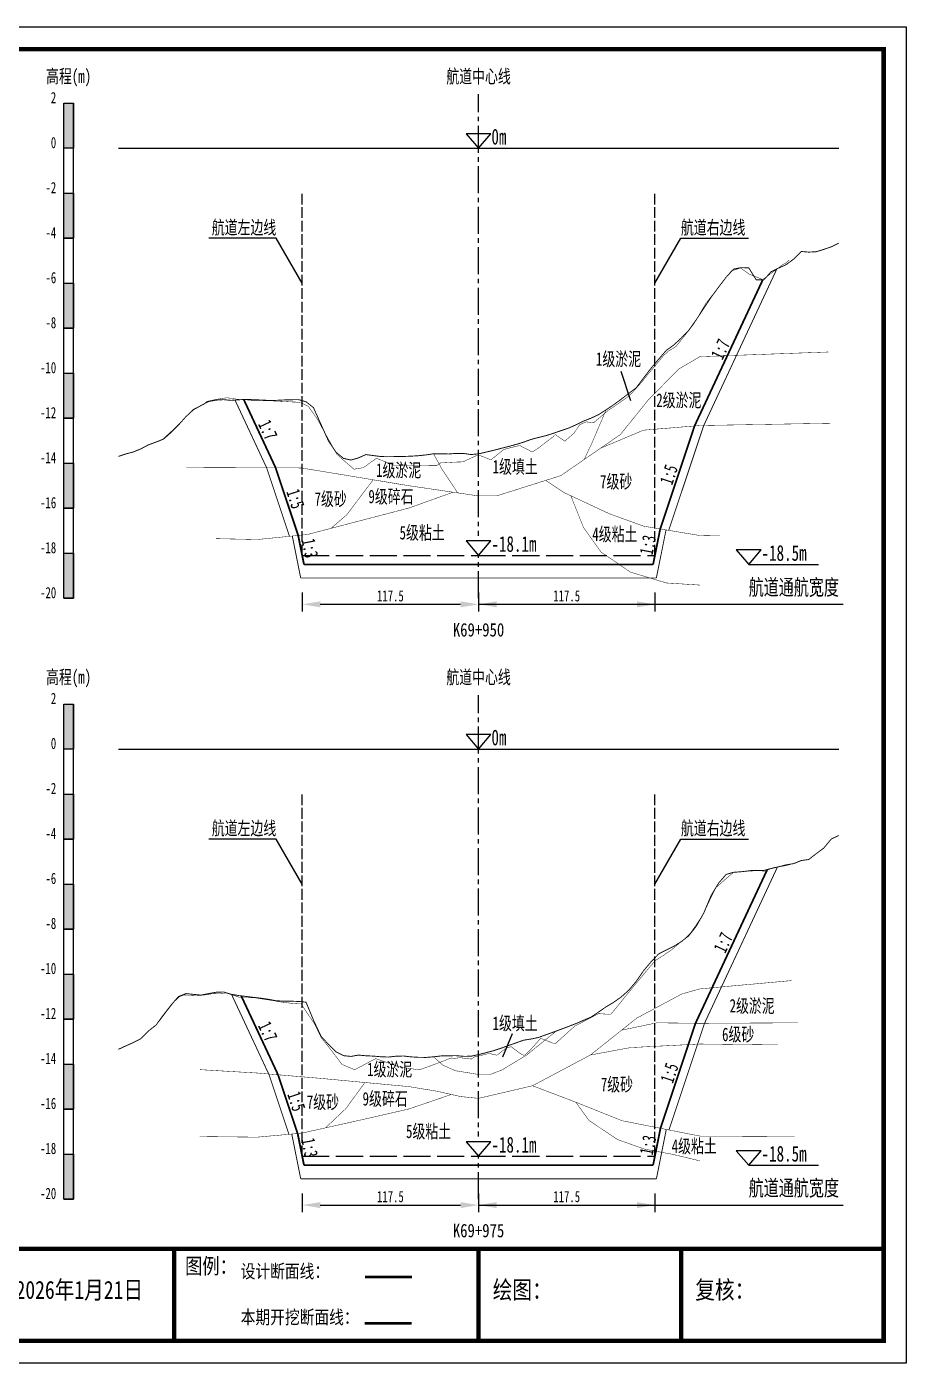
# Model space of a CAD drawing. Header units: millimetres. Extents: x 0 to 1680, y -8762 to 0.
# Drawn here: x 854.6 to 1050, y -2524.5 to -2227.5 of the extents above; entities that cross this region are included whole.
import ezdxf
from ezdxf.enums import TextEntityAlignment as Align

# ---------------------------------------------------------------- set-up
doc = ezdxf.new("R2010")
doc.units = ezdxf.units.MM
for name, pattern in [('ACAD_ISO02W100', [15, 12, -3]), ('ACAD_ISO05W100', [33, 24, -3, 0, -3, 0, -3]), ('CENTER2', [1.125, 0.75, -0.125, 0.125, -0.125])]:
    doc.linetypes.add(name, pattern=pattern)
for name, color, linetype in [('0-桩号', 1, 'Continuous'), ('0-航道左右边线标注', 8, 'Continuous'), ('1-疏浚底高', 7, 'Continuous'), ('1-通航宽度', 7, 'Continuous'), ('1-通航底高', 7, 'Continuous'), ('202601', 5, 'Continuous'), ('DMX', 20, 'Continuous'), ('L1', 7, 'Continuous'), ('图幅外框线', 145, 'Continuous'), ('地质分层', 6, 'Continuous'), ('坡比', 1, 'Continuous'), ('尺寸标注', 1, 'Continuous'), ('开挖线', 4, 'Continuous'), ('标尺', 7, 'Continuous'), ('超挖线', 3, 'Continuous'), ('辅助框', 7, 'Continuous'), ('通航底面线', 7, 'ACAD_ISO02W100')]:
    doc.layers.add(name, color=color, linetype=linetype)
doc.styles.get("Standard").update_dxf_attribs({"font": 'arial.ttf'})
doc.styles.add('仿宋', font='仿宋_GB2312.ttf', dxfattribs={"width": 0.8})
doc.styles.add('仿宋GB2312', font='仿宋_GB2312.ttf', dxfattribs={"width": 0.7, "height": 2.5})
doc.styles.add('仿宋体', font='仿宋_GB2312.ttf', dxfattribs={"width": 0.8})
doc.dimstyles.new('2000', dxfattribs={"dimtxt": 3, "dimasz": 2.5, "dimexe": 1.25, "dimexo": 0.625, "dimtad": 1, "dimlfac": 2, "dimdsep": 46, "dimtxsty": 'Standard', "dimcen": 2.5, "dimadec": 0, "dimazin": 0, "dimtfac": 1, "dimtmove": 0, "dimatfit": 3, "dimfxl": 0, "dimarcsym": 0})

# ---------------------------------------------------------------- blocks, each defined once
blk = doc.blocks.new('标尺')
at = {"layer": '标尺', "linetype": 'Continuous'}
for points in [[(-2.11667, 100), (0, 100), (0, 90), (-2.11667, 90)], [(-2.11667, 80), (0, 80), (0, 70), (-2.11667, 70)], [(-2.11667, 60), (0, 60), (0, 50), (-2.11667, 50)], [(-2.11667, 40), (0, 40), (0, 30), (-2.11667, 30)], [(-2.11667, 20), (0, 20), (0, 10), (-2.11667, 10)], [(-2.11667, 0), (0, 0), (0, -10), (-2.11667, -10)]]:
    blk.add_hatch(color=256, dxfattribs=at).paths.add_polyline_path(points)
for p, q in [((-2.11667, -10), (-2.11667, 100)), ((0, -10), (0, 100)), ((-2.11667, 80), (0, 80)), ((-2.11667, 70), (0, 70)), ((-2.11667, 60), (0, 60)), ((-2.11667, 50), (0, 50)), ((-2.11667, 40), (0, 40)), ((-2.11667, 30), (0, 30)), ((-2.11667, 20), (0, 20)), ((-2.11667, 10), (0, 10)), ((-2.11667, 0), (0, 0)), ((-2.11667, -10), (0, -10))]:
    blk.add_line(p, q, dxfattribs=at)
at = {"layer": '标尺'}
for points in [[(-2.11667, 100), (0, 100), (0, 90), (-2.11667, 90)], [(-2.11667, 100), (0, 100), (0, 90), (-2.11667, 90)], [(-2.11667, 80), (0, 80), (0, 70), (-2.11667, 70)], [(-2.11667, 80), (0, 80), (0, 70), (-2.11667, 70)], [(-2.11667, 60), (0, 60), (0, 50), (-2.11667, 50)], [(-2.11667, 60), (0, 60), (0, 50), (-2.11667, 50)], [(-2.11667, 40), (0, 40), (0, 30), (-2.11667, 30)], [(-2.11667, 40), (0, 40), (0, 30), (-2.11667, 30)], [(-2.11667, 20), (0, 20), (0, 10), (-2.11667, 10)], [(-2.11667, 20), (0, 20), (0, 10), (-2.11667, 10)], [(-2.11667, 0), (0, 0), (0, -10), (-2.11667, -10)], [(-2.11667, 0), (0, 0), (0, -10), (-2.11667, -10)]]:
    blk.add_lwpolyline(points, close=True, dxfattribs=at)
at = {"layer": '标尺', "style": '仿宋GB2312', "width": 0.7}
blk.add_text('高程(m)', height=3, dxfattribs=at).set_placement((-1.05833, 106), align=Align.MIDDLE_CENTER)
for s, p in [('2', (-3.81667, 100)), ('0', (-3.81667, 90)), ('-2', (-3.81667, 80)), ('-4', (-3.81667, 70)), ('-6', (-3.81667, 60)), ('-8', (-3.81667, 50)), ('-10', (-3.81667, 40)), ('-12', (-3.81667, 30)), ('-14', (-3.81667, 20)), ('-16', (-3.81667, 10)), ('-18', (-3.81667, 0)), ('-20', (-3.81667, -10))]:
    blk.add_text(s, height=2.5, dxfattribs=at).set_placement(p, align=Align.RIGHT)
blk = doc.blocks.new('*D98')
at = {"layer": 'Defpoints', "color": 0, "ltscale": 0.5}
for p in [(915.83, -2345), (955, -2345), (955, -2355.85)]:
    blk.add_point(p, dxfattribs=at)
at = {"layer": '尺寸标注', "color": 0, "lineweight": -2, "ltscale": 0.5}
for p, q in [((915.83, -2353.25), (915.83, -2357.45)), ((955, -2353.25), (955, -2357.45)), ((919.83, -2355.85), (951, -2355.85))]:
    blk.add_line(p, q, dxfattribs=at)
at = {"layer": '尺寸标注', "color": 0, "ltscale": 0.5}
for points in [[(919.83, -2355.19), (919.83, -2356.52), (915.83, -2355.85)], [(951, -2355.19), (951, -2356.52), (955, -2355.85)]]:
    blk.add_solid(points, dxfattribs=at)
at = {"layer": '尺寸标注', "color": 0, "ltscale": 0.5, "insert": (935.42, -2353.98), "char_height": 2.5, "attachment_point": 5, "style": '仿宋GB2312'}
blk.add_mtext('117.5', dxfattribs=at)
blk = doc.blocks.new('*D99')
at = {"layer": 'Defpoints', "color": 0, "ltscale": 0.5}
for p in [(915.83, -2478.5), (955, -2478.5), (955, -2489.35)]:
    blk.add_point(p, dxfattribs=at)
at = {"layer": '尺寸标注', "color": 0, "lineweight": -2, "ltscale": 0.5}
for p, q in [((915.83, -2486.75), (915.83, -2490.95)), ((955, -2486.75), (955, -2490.95)), ((919.83, -2489.35), (951, -2489.35))]:
    blk.add_line(p, q, dxfattribs=at)
at = {"layer": '尺寸标注', "color": 0, "ltscale": 0.5}
for points in [[(919.83, -2488.69), (919.83, -2490.02), (915.83, -2489.35)], [(951, -2488.69), (951, -2490.02), (955, -2489.35)]]:
    blk.add_solid(points, dxfattribs=at)
at = {"layer": '尺寸标注', "color": 0, "ltscale": 0.5, "insert": (935.42, -2487.48), "char_height": 2.5, "attachment_point": 5, "style": '仿宋GB2312'}
blk.add_mtext('117.5', dxfattribs=at)
blk = doc.blocks.new('*D59')
at = {"layer": 'Defpoints', "color": 0, "ltscale": 0.5}
for p in [(955, -2345), (994.17, -2345), (994.17, -2355.85)]:
    blk.add_point(p, dxfattribs=at)
at = {"layer": '尺寸标注', "color": 0, "lineweight": -2, "ltscale": 0.5}
for p, q in [((955, -2353.25), (955, -2357.45)), ((994.17, -2353.25), (994.17, -2357.45)), ((959, -2355.85), (990.17, -2355.85))]:
    blk.add_line(p, q, dxfattribs=at)
at = {"layer": '尺寸标注', "color": 0, "ltscale": 0.5}
for points in [[(959, -2355.19), (959, -2356.52), (955, -2355.85)], [(990.17, -2355.19), (990.17, -2356.52), (994.17, -2355.85)]]:
    blk.add_solid(points, dxfattribs=at)
at = {"layer": '尺寸标注', "color": 0, "ltscale": 0.5, "insert": (974.58, -2353.98), "char_height": 2.5, "attachment_point": 5, "style": '仿宋GB2312'}
blk.add_mtext('117.5', dxfattribs=at)
blk = doc.blocks.new('*D60')
at = {"layer": 'Defpoints', "color": 0, "ltscale": 0.5}
for p in [(955, -2478.5), (994.17, -2478.5), (994.17, -2489.35)]:
    blk.add_point(p, dxfattribs=at)
at = {"layer": '尺寸标注', "color": 0, "lineweight": -2, "ltscale": 0.5}
for p, q in [((955, -2486.75), (955, -2490.95)), ((994.17, -2486.75), (994.17, -2490.95)), ((959, -2489.35), (990.17, -2489.35))]:
    blk.add_line(p, q, dxfattribs=at)
at = {"layer": '尺寸标注', "color": 0, "ltscale": 0.5}
for points in [[(959, -2488.69), (959, -2490.02), (955, -2489.35)], [(990.17, -2488.69), (990.17, -2490.02), (994.17, -2489.35)]]:
    blk.add_solid(points, dxfattribs=at)
at = {"layer": '尺寸标注', "color": 0, "ltscale": 0.5, "insert": (974.58, -2487.48), "char_height": 2.5, "attachment_point": 5, "style": '仿宋GB2312'}
blk.add_mtext('117.5', dxfattribs=at)
blk = doc.blocks.new('通航底高')
at = {"layer": '1-通航底高'}
for p, q in [((-2.76, 3.23), (0, 0)), ((2.76, 3.23), (-2.76, 3.23)), ((0, 0), (2.76, 3.23))]:
    blk.add_line(p, q, dxfattribs=at)
at = {"layer": '1-通航底高', "style": '仿宋', "width": 0.7}
blk.add_attdef('通航底高', (2.86, 0.82), '', height=3.5, dxfattribs=at)
blk = doc.blocks.new('疏浚底高')
at = {"layer": '1-疏浚底高'}
for p, q in [((-2.76, 3.23), (0, 0)), ((2.76, 3.23), (-2.76, 3.23)), ((0, 0), (2.76, 3.23)), ((0, 0), (15.51, 0))]:
    blk.add_line(p, q, dxfattribs=at)
at = {"layer": '1-疏浚底高', "style": '仿宋', "width": 0.7}
blk.add_attdef('疏浚底高', (2.86, 0.82), '', height=3.5, dxfattribs=at)

msp = doc.modelspace()

# ---------------------------------------------------------------- linework, layer by layer
at = {"layer": '0-航道左右边线标注', "linetype": 'ACAD_ISO02W100', "ltscale": 0.2}
for points in [[(915.8333, -2345), (915.8333, -2264.5)], [(994.1667, -2345), (994.1667, -2264.5)], [(915.8333, -2478.5), (915.8333, -2398)], [(994.1667, -2478.5), (994.1667, -2398)]]:
    msp.add_lwpolyline(points, dxfattribs=at)
at = {"layer": '0-航道左右边线标注'}
for points in [[(915.8333, -2284.5), (910.0598, -2274.5), (895.0598, -2274.5)], [(994.1667, -2284.5), (999.9402, -2274.5), (1014.9402, -2274.5)], [(915.8333, -2418), (910.0598, -2408), (895.0598, -2408)], [(994.1667, -2418), (999.9402, -2408), (1014.9402, -2408)]]:
    msp.add_lwpolyline(points, dxfattribs=at)
at = {"layer": '1-通航宽度'}
for points in [[(955, -2355.85), (1036, -2355.85)], [(955, -2489.35), (1036, -2489.35)]]:
    msp.add_lwpolyline(points, dxfattribs=at)
at = {"layer": '202601', "color": 1, "linetype": 'Continuous', "const_width": 0.1}
for points in [[(884.423, -2319.25), (884.5064, -2319.25), (884.6897, -2319.3), (887.423, -2316.8), (888.0064, -2316.2), (890.623, -2313.5), (891.513, -2312.6), (891.603, -2312.5), (893.9564, -2311.45), (894.6564, -2310.75), (896.0897, -2310.45), (897.9064, -2310.1), (899.163, -2309.95), (901.563, -2310.3), (903.4197, -2310.4), (904.1897, -2310.5), (907.773, -2310.6), (908.313, -2310.6), (911.363, -2310.75), (913.903, -2310.9), (914.343, -2310.9), (915.5897, -2311.1), (917.1864, -2311.85), (919.313, -2314.85), (919.973, -2316.15), (923.5264, -2322.5), (925.1964, -2324), (927.3597, -2325.85), (927.9097, -2325.7), (929.383, -2325.5), (931.1297, -2324.25), (932.3164, -2323.4), (935.6964, -2324.75), (936.2297, -2324.95), (938.0864, -2324.95), (942.013, -2324.95), (942.303, -2325), (945.8697, -2324.95), (946.403, -2324.45), (949.683, -2324.25), (951.493, -2324.2), (954.5564, -2322.8), (955.0364, -2322.75), (955.4797, -2322.85), (957.7464, -2323.75), (960.093, -2321.85), (960.603, -2321.45), (961.8664, -2321.1), (963.4697, -2320.7), (964.133, -2320.55), (966.913, -2322), (968.1164, -2321.25), (971.6497, -2318.55), (971.9997, -2318.2), (972.1264, -2318.15), (972.2864, -2318.3), (974.1564, -2319.6), (976.2064, -2317.8), (977.4497, -2315.95), (978.8864, -2315.3), (980.5797, -2315.5), (984.0997, -2312.5), (984.7497, -2312.15), (984.973, -2312), (985.8764, -2311.35), (988.3664, -2309.6), (989.543, -2308.35), (991.273, -2306.45), (992.4764, -2304.9), (994.873, -2302.05), (996.063, -2300.6), (997.2864, -2299.5), (998.813, -2298.6), (1001.143, -2295.7), (1002.783, -2293.6), (1003.8364, -2291.8), (1005.503, -2288.95), (1007.5064, -2286.4), (1008.1697, -2285.5), (1011.1497, -2281.75), (1011.2097, -2281.75), (1013.203, -2281.1), (1015.063, -2282.45), (1018.1197, -2283.7), (1018.4897, -2283.4), (1019.143, -2282.95), (1022.503, -2280.4), (1023.453, -2279.9), (1024.0097, -2279.35)], [(884.166, -2448.4), (885.273, -2446.9), (887.3164, -2444.25), (888.493, -2443.1), (889.5397, -2442.65), (892.883, -2442.8), (894.1697, -2442.65), (895.753, -2442.4), (898.013, -2442.3), (898.8697, -2442.2), (900.773, -2442.8), (902.3064, -2443.3), (902.753, -2443.3), (905.3497, -2443.3), (909.563, -2443.95), (910.9864, -2444.2), (911.6997, -2444.3), (913.8464, -2444.55), (915.5797, -2444.65), (918.543, -2449.05), (920.163, -2452.35), (921.6964, -2454.2), (924.6864, -2458.1), (927.4097, -2459.25), (927.4564, -2459.3), (927.523, -2459.25), (932.163, -2456.8), (935.8764, -2458.1), (937.2064, -2458.6), (939.713, -2459), (941.883, -2459.3), (942.3797, -2459.1), (945.853, -2457.85), (948.7997, -2456.7), (949.0064, -2456.65), (949.183, -2456.8), (950.863, -2456.6), (953.3897, -2456.9), (954.0264, -2456.45), (957.3597, -2455.65), (959.1064, -2456.05), (961.1264, -2454.45), (962.2397, -2454.15), (964.3897, -2455.75), (965.0764, -2456.1), (965.3997, -2455.9), (966.2764, -2455.1), (968.8097, -2452.3), (971.4864, -2453.35), (971.953, -2453.4), (972.1197, -2453.45), (972.2964, -2453.25), (976.3997, -2449.55), (977.0097, -2449.25), (981.0764, -2447.1), (981.6764, -2446.8), (983.8397, -2446.95), (984.393, -2446.9), (984.4864, -2446.85), (986.1897, -2444.75), (988.283, -2442.15), (988.4864, -2441.95), (988.8764, -2441.45), (993.1897, -2436.25), (994.3264, -2434.95), (995.863, -2434), (997.7797, -2432.7), (1001.083, -2429.9), (1002.053, -2428.9), (1002.8097, -2427.85), (1004.8697, -2424.8), (1006.4797, -2421.3), (1007.7164, -2418.8), (1010.5764, -2416.3), (1011.5964, -2415.45), (1016.0264, -2414.9), (1016.2097, -2414.95), (1018.6397, -2415.15), (1020.503, -2414.35), (1022.8464, -2414), (1023.9264, -2413.75), (1024.243, -2413.65)]]:
    msp.add_lwpolyline(points, dxfattribs=at)
at = {"layer": 'DMX', "color": 7, "linetype": 'Continuous', "const_width": 0.2}
for points in [[(875, -2322.99), (875, -2322.99), (876.6667, -2322.43), (878.3333, -2321.985), (880, -2321.3), (881.6667, -2320.415), (883.3333, -2319.805), (885, -2319.155), (886.6667, -2317.7), (888.3333, -2316.03), (890, -2314.14), (891.6667, -2312.615), (893.3333, -2311.685), (895, -2310.79), (896.6667, -2310.475), (898.3333, -2310.365), (900, -2310.525), (901.6667, -2310.405), (903.3333, -2310.305), (905, -2310.385), (906.6667, -2310.455), (908.3333, -2310.535), (910, -2310.53), (911.6667, -2310.44), (913.3333, -2310.39), (915, -2310.365), (916.6667, -2310.83), (918.3333, -2312.145), (920, -2315.86), (921.6667, -2319.57), (923.3333, -2322.03), (925, -2323.42), (926.6667, -2323.79), (928.3333, -2323.3), (930, -2322.575), (931.6667, -2322.8), (933.3333, -2323.015), (935, -2323.045), (936.6667, -2323.02), (938.3333, -2322.995), (940, -2322.93), (941.6667, -2322.825), (943.3333, -2322.645), (945, -2322.4), (946.6667, -2322.405), (948.3333, -2322.44), (950, -2322.315), (951.6667, -2322.33), (953.3333, -2322.56), (955, -2322.41), (956.6667, -2322.03), (958.3333, -2321.625), (960, -2321.2), (961.6667, -2320.78), (963.3333, -2320.32), (965, -2319.815), (966.6667, -2319.205), (968.3333, -2318.77), (970, -2318.365), (971.6667, -2317.83), (973.3333, -2317.25), (975, -2316.69), (976.6667, -2315.955), (978.3333, -2315.13), (980, -2314.475), (981.6667, -2313.695), (983.3333, -2312.62), (985, -2311.505), (986.6667, -2310.28), (988.3333, -2309.005), (990, -2307.75), (991.6667, -2305.525), (993.3333, -2303.365), (995, -2301.38), (996.6667, -2299.45), (998.3333, -2298.245), (1000, -2296.705), (1001.6667, -2294.99), (1003.3333, -2292.64), (1005, -2290.125), (1006.6667, -2287.6), (1008.3333, -2285.34), (1010, -2283.155), (1011.6667, -2281.35), (1013.3333, -2281.04), (1015, -2281.065), (1016.6667, -2283.725), (1018.3333, -2283.785), (1020, -2281.925), (1021.6667, -2281.125), (1023.3333, -2280.36), (1025, -2279.13), (1026.6667, -2277.445), (1028.3333, -2277.585), (1030, -2277.495), (1031.6667, -2276.985), (1033.3333, -2276.41), (1035, -2275.6)], [(875, -2454.735), (875, -2454.735), (876.6667, -2453.965), (878.3333, -2453.23), (880, -2452.38), (881.6667, -2450.665), (883.3333, -2449.375), (885, -2447.095), (886.6667, -2444.94), (888.3333, -2443.025), (890, -2442.35), (891.6667, -2442.525), (893.3333, -2442.69), (895, -2442.365), (896.6667, -2442.06), (898.3333, -2441.995), (900, -2442.485), (901.6667, -2442.785), (903.3333, -2442.985), (905, -2443.195), (906.6667, -2443.38), (908.3333, -2443.625), (910, -2443.935), (911.6667, -2444.04), (913.3333, -2444.04), (915, -2444.1), (916.6667, -2444.25), (918.3333, -2448.25), (920, -2451.825), (921.6667, -2453.645), (923.3333, -2455.295), (925, -2456.145), (926.6667, -2456.315), (928.3333, -2456.015), (930, -2456.17), (931.6667, -2456.245), (933.3333, -2456.39), (935, -2456.455), (936.6667, -2456.265), (938.3333, -2456.22), (940, -2456.415), (941.6667, -2456.51), (943.3333, -2456.535), (945, -2456.4), (946.6667, -2456.205), (948.3333, -2456.165), (950, -2456.15), (951.6667, -2456.29), (953.3333, -2456.275), (955, -2455.895), (956.6667, -2455.48), (958.3333, -2455.04), (960, -2454.49), (961.6667, -2453.885), (963.3333, -2453.3), (965, -2452.71), (966.6667, -2452.445), (968.3333, -2452.095), (970, -2451.49), (971.6667, -2450.895), (973.3333, -2450.27), (975, -2449.645), (976.6667, -2449), (978.3333, -2448.28), (980, -2447.57), (981.6667, -2446.435), (983.3333, -2445.295), (985, -2444.29), (986.6667, -2443.125), (988.3333, -2441.63), (990, -2439.67), (991.6667, -2437.255), (993.3333, -2435.275), (995, -2433.54), (996.6667, -2432.68), (998.3333, -2431.865), (1000, -2430.825), (1001.6667, -2429.535), (1003.3333, -2427.425), (1005, -2424.505), (1006.6667, -2420.535), (1008.3333, -2417.78), (1010, -2415.865), (1011.6667, -2415.4), (1013.3333, -2415.275), (1015, -2415.085), (1016.6667, -2415.015), (1018.3333, -2414.995), (1020, -2414.55), (1021.6667, -2414.175), (1023.3333, -2413.745), (1025, -2413.47), (1026.6667, -2412.785), (1028.3333, -2412.555), (1030, -2411.265), (1031.6667, -2410.03), (1033.3333, -2408.015), (1035, -2407.22)]]:
    msp.add_lwpolyline(points, dxfattribs=at)
at = {"layer": 'L1', "linetype": 'CENTER2', "ltscale": 8}
for p, q in [((955, -2354.5), (955, -2242.5)), ((955, -2488), (955, -2376))]:
    msp.add_line(p, q, dxfattribs=at)
at = {"layer": 'L1'}
for p, q in [((952.2375, -2251.2679), (955, -2254.5)), ((957.7625, -2251.2679), (952.2375, -2251.2679)), ((955, -2254.5), (957.7625, -2251.2679)), ((875, -2254.5), (1035, -2254.5)), ((952.2375, -2384.7679), (955, -2388)), ((957.7625, -2384.7679), (952.2375, -2384.7679)), ((955, -2388), (957.7625, -2384.7679)), ((875, -2388), (1035, -2388))]:
    msp.add_line(p, q, dxfattribs=at)
at = {"layer": '地质分层', "linetype": 'ACAD_ISO05W100', "ltscale": 0.2, "const_width": 0.1, "flags": 128}
for points in [[(890.0834, -2325.456), (905.8337, -2325.5133), (915.6493, -2325.5462), (927.6458, -2327.5206), (939.5628, -2329.5014), (955, -2331.7624), (958.9967, -2331.7624), (973.2723, -2327.246), (986.4852, -2318.1371), (992.6337, -2310.5127), (999.4184, -2303.5935), (1004.1669, -2300.8102), (1032.6792, -2299.7781)], [(978.4641, -2323.6668), (980.2947, -2319.771), (983.3333, -2312.62)], [(982.0775, -2321.1757), (991.6305, -2317.1519), (1004.1669, -2316.1206), (1033.1807, -2315.6122)], [(945, -2322.4), (946.8569, -2325.7871), (950.3585, -2331.0826)], [(922.2104, -2338.973), (925.7163, -2335.9606), (931.5949, -2328.177)], [(969.9161, -2328.3078), (973.9014, -2330.9768), (984.0488, -2335.7251), (991.7074, -2338.4895), (1004.1669, -2340.5651), (1008.5932, -2340.6465)], [(896.6514, -2341.254), (905.8337, -2341.4508), (917.0126, -2340.3321), (929.2118, -2337.1423), (939.5628, -2334.4386), (949.3553, -2330.9357)], [(975.495, -2331.7225), (978.3022, -2338.7722), (982.2032, -2344.2297), (988.7293, -2348.6954), (996.7444, -2351.1045), (1004.1669, -2351.5754)], [(893.1, -2459.2521), (905.8337, -2460.0052), (919.8614, -2461.1834), (939.5628, -2463.0274), (945.6615, -2464.0299), (951.0585, -2465.2385), (955, -2465.6333), (966.9804, -2462.8348), (979.8647, -2455.9883), (990.1414, -2447.8026), (1000.1245, -2442.4447), (1004.1669, -2441.3027), (1024.481, -2439.4676)], [(986.7874, -2450.4742), (994.6121, -2448.8443), (1004.1669, -2448.9579), (1025.97, -2448.8443)], [(945, -2456.4), (947.0981, -2458.2723), (949.898, -2459.4957), (955, -2460.3201), (957.5811, -2460.3201), (960.2236, -2459.314), (965.6766, -2456.0044), (972.2802, -2450.6649)], [(979.8647, -2455.9883), (988.7188, -2454.353), (1004.1669, -2453.5579), (1021.5343, -2453.7541)], [(921.024, -2472.1818), (925.5835, -2467.8388), (929.7619, -2462.1101)], [(893.0581, -2474.1146), (905.8337, -2474.2552), (915.7123, -2473.3677), (929.7711, -2470.2291), (939.5628, -2467.9803), (948.9479, -2464.7659)], [(966.9804, -2462.8348), (976.5825, -2466.4781), (986.8452, -2470.5952), (1004.1669, -2474.0134), (1025.2045, -2474.1133)], [(976.5825, -2466.4781), (979.5187, -2470.5252), (985.8944, -2474.797), (991.8053, -2476.8966), (998.0971, -2478.0702), (1004.1669, -2479.5186)]]:
    msp.add_lwpolyline(points, dxfattribs=at)
at = {"layer": '地质分层'}
for points in [[(986.5946, -2304.0254), (988.7552, -2310.5304)], [(962.4687, -2451.2799), (960.2887, -2456.4576)]]:
    msp.add_lwpolyline(points, dxfattribs=at)
at = {"layer": '开挖线', "linetype": 'Continuous', "const_width": 0.4, "flags": 128}
for points in [[(1002.9732, -2316.2188), (1018.1127, -2283.7771)], [(909.9341, -2325.527), (902.8442, -2310.3343)], [(995.3475, -2339.0959), (1002.9732, -2316.2188)], [(914.9383, -2340.5396), (909.9341, -2325.527)], [(916.2304, -2347), (914.9383, -2340.5396)], [(993.7667, -2347), (995.3475, -2339.0959)], [(916.2304, -2347), (993.7667, -2347)], [(1003.1893, -2448.9463), (1019.1328, -2414.7815)], [(910.4689, -2460.3945), (902.2857, -2442.8593)], [(995.4096, -2472.2853), (1003.1893, -2448.9463)], [(914.82, -2473.4478), (910.4689, -2460.3945)], [(916.2304, -2480.5), (914.82, -2473.4478)], [(993.7667, -2480.5), (995.4096, -2472.2853)], [(916.2304, -2480.5), (993.7667, -2480.5)]]:
    msp.add_lwpolyline(points, dxfattribs=at)
at = {"layer": '超挖线', "linetype": 'ACAD_ISO02W100', "ltscale": 0.5, "const_width": 0.2, "flags": 128}
for points in [[(1005.026, -2316.1056), (1021.259, -2281.3207)], [(907.931, -2325.5203), (900.9028, -2310.46)], [(997.2423, -2339.4115), (1005.0109, -2316.1058)], [(913.0029, -2340.7333), (907.9319, -2325.5203)], [(994.5, -2350), (996.6378, -2339.3109)], [(915.497, -2350), (913.6311, -2340.6705)], [(915.497, -2350), (994.5, -2350)], [(1005.1863, -2448.9526), (1021.3864, -2414.238)], [(908.3873, -2460.2197), (900.1213, -2442.5068)], [(997.2862, -2472.6556), (1005.1872, -2448.9526)], [(912.8781, -2473.6223), (908.4112, -2460.2217)], [(915.497, -2483.5), (913.5102, -2473.5655)], [(994.5, -2483.5), (996.6923, -2472.5384)], [(915.497, -2483.5), (994.5, -2483.5)]]:
    msp.add_lwpolyline(points, dxfattribs=at)
at = {"layer": '辅助框', "color": 24, "const_width": 1}
for points in [[(655, -2499.082), (1045, -2499.082)], [(887.3788, -2499.082), (887.3788, -2519.5)], [(955, -2499.082), (955, -2519.5)], [(1000, -2499.082), (1000, -2499.082), (1000, -2519.5)]]:
    msp.add_lwpolyline(points, dxfattribs=at)
at = {"layer": '辅助框', "color": 7, "lineweight": 50}
msp.add_lwpolyline([(929.7886, -2505.2804), (940.1471, -2505.2804)], dxfattribs=at)
at = {"layer": '辅助框', "color": 1, "lineweight": 50}
msp.add_lwpolyline([(929.7168, -2515.607), (940.0753, -2515.607)], dxfattribs=at)

# ---------------------------------------------------------------- block references
at = {"layer": '1-疏浚底高'}
for p in [(1015, -2347), (1015, -2480.5)]:
    msp.add_blockref('疏浚底高', p, dxfattribs=at).add_auto_attribs({'疏浚底高': '-18.5m'})
at = {"layer": '标尺'}
for p in [(865, -2344.5), (865, -2478)]:
    msp.add_blockref('标尺', p, dxfattribs=at)

# ---------------------------------------------------------------- texts
at = {"layer": '0-航道左右边线标注', "style": '仿宋', "width": 0.7}
for p in [(910.0598, -2274.5), (910.0598, -2408)]:
    msp.add_text('航道左边线', height=3, dxfattribs=at).set_placement(p, align=Align.BOTTOM_RIGHT)
for p in [(999.9402, -2274.5), (999.9402, -2408)]:
    msp.add_text('航道右边线', height=3, dxfattribs=at).set_placement(p, align=Align.BOTTOM_LEFT)
at = {"layer": '1-通航宽度', "style": '仿宋', "width": 0.7}
for p in [(1015, -2354.85), (1015, -2488.35)]:
    msp.add_text('航道通航宽度', height=3.5, dxfattribs=at).set_placement(p, align=Align.BOTTOM_LEFT)
at = {"layer": 'L1', "style": '仿宋', "width": 0.7}
for p in [(955, -2238.5289), (955, -2372.0289)]:
    msp.add_text('航道中心线', height=3, dxfattribs=at).set_placement(p, align=Align.MIDDLE_CENTER)
for p in [(957.8561, -2253.6797), (957.8561, -2387.1797)]:
    msp.add_text('0m ', height=3.5, dxfattribs=at).set_placement(p)
at = {"layer": '地质分层', "linetype": 'Continuous', "style": '仿宋GB2312', "width": 0.7}
for s, p in [('1级淤泥', (986.0925, -2301.3232)), ('2级淤泥', (999.485, -2310.4871)), ('1级淤泥', (937.2485, -2326.0297)), ('1级填土', (963.1381, -2325.2603)), ('7级砂', (985.5586, -2328.5661)), ('7级砂', (922.1471, -2332.4392)), ('9级碎石', (935.5508, -2331.8897)), ('5级粘土', (942.4623, -2339.9185)), ('4级粘土', (985.2771, -2340.2593)), ('2级淤泥', (1015.7688, -2445.0533)), ('1级填土', (963.1286, -2448.9277)), ('6级砂', (1012.6663, -2451.4097)), ('1级淤泥', (935.2579, -2459.182)), ('7级砂', (985.7301, -2462.5375)), ('7级砂', (920.4249, -2466.4506)), ('9级碎石', (934.2518, -2465.7271)), ('5级粘土', (943.895, -2472.9571)), ('4级粘土', (1002.907, -2476.2422))]:
    msp.add_text(s, height=3, dxfattribs=at).set_placement(p, align=Align.MIDDLE_CENTER)
at = {"layer": '坡比', "style": '仿宋体', "width": 0.7}
for s, rotation, p in [('1:7', 65, (1008.7306, -2299.1522)), ('1:7', 295, (908.2015, -2317.0849)), ('1:5', 72, (997.263, -2327.0249)), ('1:5', 288, (914.3336, -2332.4008)), ('1:3', 281, (917.5455, -2343.3776)), ('1:3', 79, (992.5959, -2342.6557)), ('1:7', 65, (1009.3487, -2431.0181)), ('1:7', 295, (908.1897, -2450.7811)), ('1:5', 72, (997.4021, -2459.9833)), ('1:5', 288, (914.5418, -2466.2887)), ('1:3', 79, (992.627, -2476.0004)), ('1:3', 281, (917.4863, -2476.5817))]:
    msp.add_text(s, height=3, rotation=rotation, dxfattribs=at).set_placement(p, align=Align.MIDDLE)
at = {"layer": '辅助框', "insert": (889.8269, -2501.132), "char_height": 3.5, "width": 20.652058, "attachment_point": 1, "style": '仿宋'}
msp.add_mtext('{\\C3;图例：}', dxfattribs=at)
at = {"layer": '辅助框', "color": 7, "lineweight": 50, "insert": (902.1654, -2502.5513), "char_height": 3, "width": 26.24717, "attachment_point": 1, "style": '仿宋'}
msp.add_mtext('设计断面线：', dxfattribs=at)
at = {"layer": '辅助框', "lineweight": 0, "char_height": 4, "width": 115.886347, "attachment_point": 1}
for s, insert in [('{\\fKaiTi|b0|i0|c134|p49;\\W0.8;测量日期：2026年1月21日}', (830.3284, -2506.182)), ('{\\fKaiTi|b0|i0|c134|p49;\\W0.8;绘图：}', (958.1551, -2506.182)), ('{\\fKaiTi|b0|i0|c134|p49;\\W0.8;复核：}', (1003.1551, -2506.182))]:
    msp.add_mtext(s, dxfattribs=dict(at, insert=insert))
at = {"layer": '辅助框', "color": 1, "insert": (902.1654, -2512.7604), "char_height": 3, "width": 26.24717, "attachment_point": 1, "style": '仿宋'}
msp.add_mtext('本期开挖断面线：', dxfattribs=at)

# ---------------------------------------------------------------- wipeouts: each hides what was drawn before it
for points in [[(949.1678, -2363.1059), (949.1678, -2359.9519), (960.7673, -2359.9519), (960.7673, -2363.1059)], [(949.1678, -2496.6059), (949.1678, -2493.4519), (960.7673, -2493.4519), (960.7673, -2496.6059)]]:
    msp.add_wipeout(points).dxf.layer = '0-桩号'

# ---------------------------------------------------------------- next in the draw order: texts
at = {"layer": '0-桩号', "style": '仿宋', "width": 0.8}
for s, p in [('K69+950', (955, -2361.5289)), ('K69+975', (955, -2495.0289))]:
    msp.add_text(s, height=3, dxfattribs=at).set_placement(p, align=Align.MIDDLE)

# ---------------------------------------------------------------- next in the draw order: wipeouts: each hides what was drawn before it
for points in [[(968.3219, -2345), (952.1304, -2345), (952.1304, -2340.651), (968.3219, -2340.651)], [(968.3219, -2478.5), (952.1304, -2478.5), (952.1304, -2474.151), (968.3219, -2474.151)]]:
    msp.add_wipeout(points).dxf.layer = '1-通航底高'

# ---------------------------------------------------------------- next in the draw order: linework, layer by layer
at = {"layer": '图幅外框线'}
msp.add_lwpolyline([(630, -2227.5), (1050, -2227.5), (1050, -2524.5), (630, -2524.5)], close=True, dxfattribs=at)
at = {"layer": '辅助框', "color": 24, "const_width": 1}
msp.add_lwpolyline([(1045, -2519.5), (1045, -2232.5), (655, -2232.5), (655, -2519.5)], close=True, dxfattribs=at)
at = {"layer": '通航底面线', "ltscale": 0.5}
for points in [[(915.8333, -2345), (955, -2345), (994.1667, -2345)], [(915.8333, -2478.5), (955, -2478.5), (994.1667, -2478.5)]]:
    msp.add_lwpolyline(points, dxfattribs=at)

# ---------------------------------------------------------------- next in the draw order: block references
at = {"layer": '1-通航底高'}
for p in [(955, -2345), (955, -2478.5)]:
    msp.add_blockref('通航底高', p, dxfattribs=at).add_auto_attribs({'通航底高': '-18.1m'})

# ---------------------------------------------------------------- next in the draw order: dimensions: what is measured, and where the dimension line sits
at = {"layer": '尺寸标注', "ltscale": 0.5}
for p1, p2, distance, picture, middle in [((915.8333, -2345), (955, -2345), -10.8532, '*D98', (935.4167, -2353.9782)), ((955, -2345), (994.1667, -2345), -10.8531, '*D59', (974.5833, -2353.9781)), ((915.8333, -2478.5), (955, -2478.5), -10.8531, '*D99', (935.4167, -2487.4781)), ((955, -2478.5), (994.1667, -2478.5), -10.8531, '*D60', (974.5833, -2487.4781))]:
    dim = msp.add_aligned_dim(p1=p1, p2=p2, distance=distance, dimstyle='2000', override={"dimtxt": 3.5, "dimasz": 4, "dimexe": 1.6, "dimexo": 8.25, "dimlfac": 3, "dimtxsty": '仿宋GB2312'}, dxfattribs=at)
    dim.commit()
    dim.dimension.update_dxf_attribs({"geometry": picture, "text_midpoint": middle})

doc.saveas('drawing.dxf')
